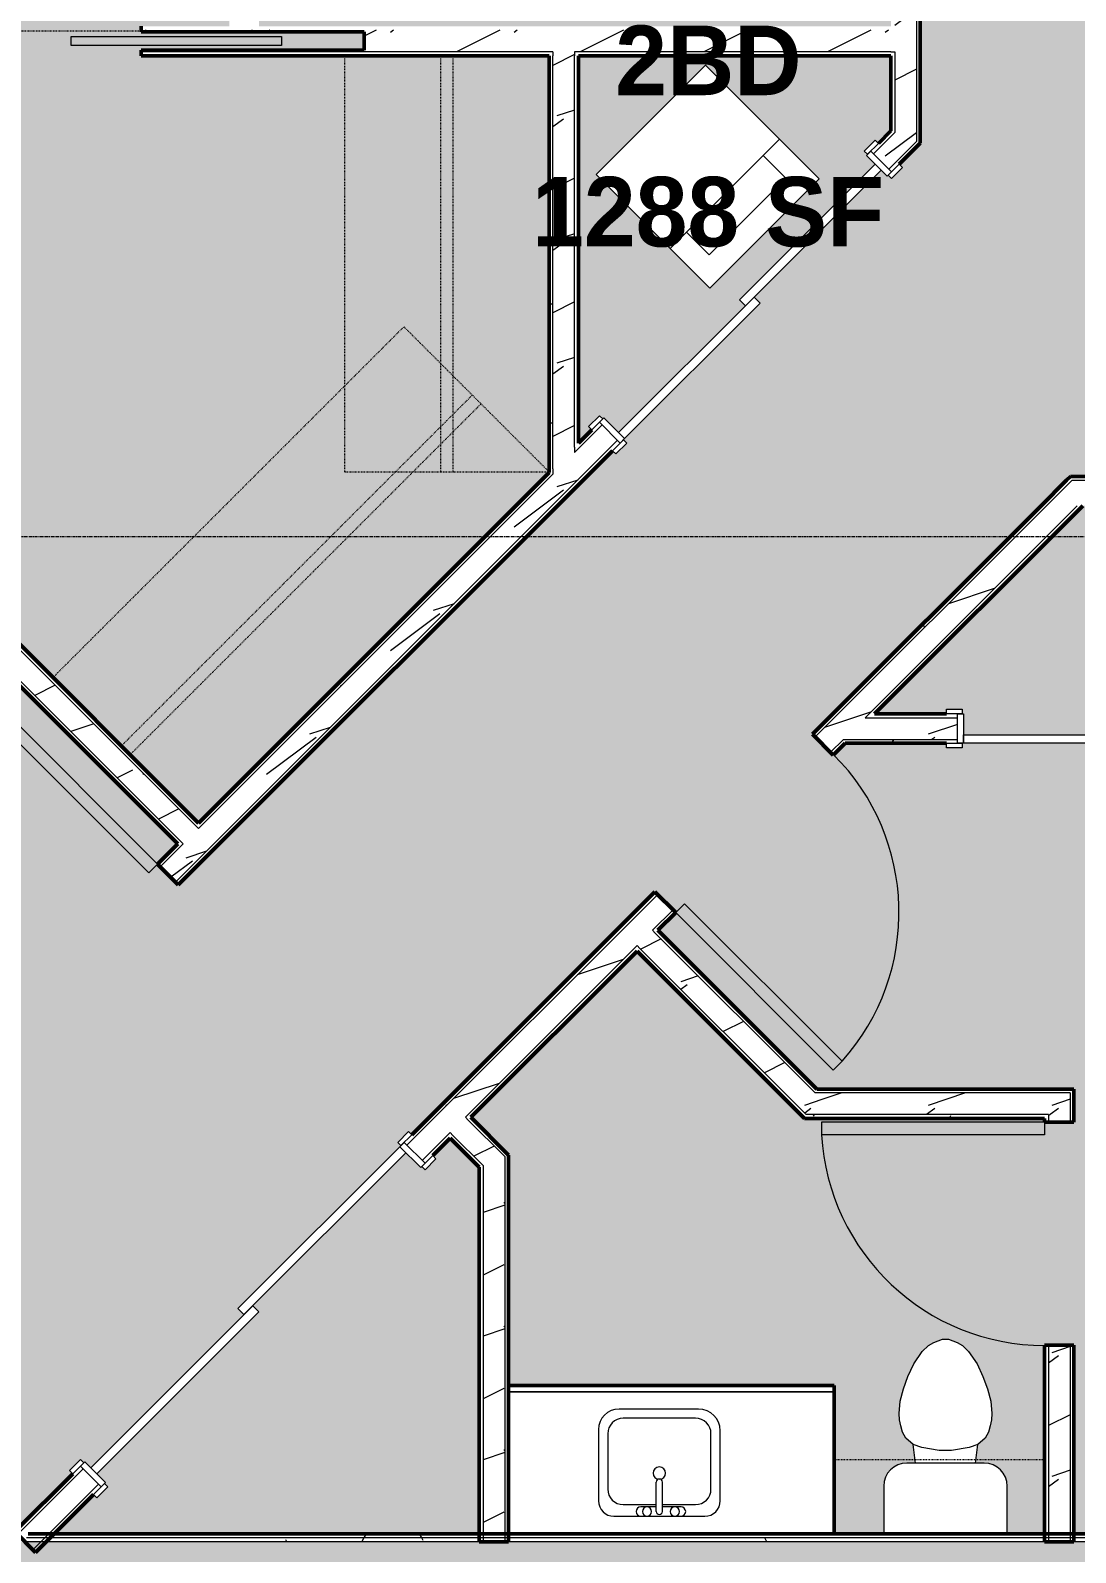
# Model space of a CAD drawing. Header units: inches. Extents: x -4292 to -464, y 9706 to 12474.
# Drawn here: x -2436.1 to -2267.2, y 11683 to 11929 of the extents above; entities that cross this region are included whole.
import ezdxf

# ---------------------------------------------------------------- set-up
doc = ezdxf.new("R2010")
doc.units = ezdxf.units.IN
doc.header["$MEASUREMENT"] = 0
doc.linetypes.add('Dash', pattern=[0.25, 0.125, -0.125])
doc.linetypes.add('Grid Line 1_2_', pattern=[0.875, 0.5, -0.125, 0.125, -0.125])
for name, color, linetype, lineweight in [('A-AREA-IDEN', 2, 'Continuous', 9), ('A-AREA-PATT-4', 254, 'Continuous', 9), ('A-DOOR-1', 7, 'Continuous', 9), ('A-DOOR-2', 90, 'Continuous', 20), ('A-DOOR-FRAM-1', 90, 'Continuous', 20), ('A-WALL', 113, 'Continuous', 13), ('A-WALL-2', 250, 'Continuous', 50), ('A-WALL-3', 50, 'Continuous', 13), ('A-WALL-PATT-1', 7, 'Continuous', 9), ('A-WALL-PATT-2', 8, 'Continuous', 9), ('A-WALL-PATT-5', 111, 'Continuous', 9), ('I-FURN-HDLN-1', 7, 'Dash', 9), ('I-WALL-1', 2, 'Continuous', 50), ('P-SANR-FIXT-1', 7, 'Continuous', 9), ('Q-CASE-1', 250, 'Continuous', 50), ('Q-CASE-2', 7, 'Continuous', 9), ('Q-CASE-HDLN-1', 7, 'Dash', 9), ('S-GRID-1', 1, 'Grid Line 1_2_', 9)]:
    doc.layers.add(name, color=color, linetype=linetype, lineweight=lineweight)
doc.styles.add('Century Gothic_B', font='GOTHICB.TTF', dxfattribs={"height": 11.25})
pattern_1 = [(0, (0, 0), (38.4, 9.6), [1.584, -27.216, 1.584, -27.216, -153.6]), (0, (0, 0), (38.4, 9.6), [-57.6, 1.584, -56.016, 1.584, -27.216, -67.2]), (0, (0, 0), (38.4, 9.6), [-144, 1.584, -17.616, 1.584, -46.416]), (120, (14.4, 4.8), (-27.513844, 28.4553755), [1.584, -27.216, 1.584, -27.216, -153.6]), (120, (14.4, 4.8), (-27.513844, 28.4553755), [-57.6, 1.584, -56.016, 1.584, -27.216, -67.2]), (120, (14.4, 4.8), (-27.513844, 28.4553755), [-144, 1.584, -17.616, 1.584, -46.416]), (240, (19.2, 24), (-10.886156, -38.0553755), [1.584, -27.216, 1.584, -27.216, -153.6]), (240, (19.2, 24), (-10.886156, -38.0553755), [-57.6, 1.584, -56.016, 1.584, -27.216, -67.2]), (240, (19.2, 24), (-10.886156, -38.0553755), [-144, 1.584, -17.616, 1.584, -46.416])]
pattern_2 = [(216.87, (7.997, 19.992), (59.9755286, 39.9843071), [9.996, -89.964]), (206.565, (19.992, 13.994), (-19.991807, -19.992219), [22.352, -22.352]), (198.435, (19.992, 3.998), (-39.983821, -19.991955), [12.644, -50.576])]

msp = doc.modelspace()

# ---------------------------------------------------------------- hatches: boundary and pattern name
at = {"layer": 'A-AREA-PATT-4'}
h = msp.add_hatch(color=256, dxfattribs=at)
h.paths.add_polyline_path([(-2499.67, 11786.75), (-2479.67, 11786.75), (-2479.67, 11785), (-2499.67, 11785)], flags=0)
h.paths.add_polyline_path([(-2476.2, 11724.29), (-2450.74, 11749.74), (-2449.51, 11748.51), (-2474.96, 11723.05)], flags=0)
h.paths.add_polyline_path([(-2301.42, 11685.99), (-2298.22, 11685.99), (-2298.22, 11693.72), (-2298.1, 11694.68), (-2297.72, 11695.58), (-2297.13, 11696.35), (-2296.36, 11696.94), (-2295.46, 11697.31), (-2294.5, 11697.44), (-2293.11, 11697.44), (-2293.46, 11700.47), (-2294.65, 11701.47), (-2295.21, 11702.47), (-2295.57, 11703.98), (-2295.66, 11704.47), (-2295.75, 11705.47), (-2295.57, 11707.46), (-2295.03, 11709.47), (-2294.31, 11711.47), (-2293.37, 11713.47), (-2291.99, 11715.47), (-2290.86, 11716.54), (-2290.12, 11716.97), (-2288.75, 11717.47), (-2287.75, 11717.47), (-2286.37, 11716.97), (-2285.51, 11716.47), (-2284.51, 11715.47), (-2283.12, 11713.47), (-2282.19, 11711.47), (-2281.46, 11709.47), (-2280.92, 11707.46), (-2280.75, 11705.47), (-2280.92, 11703.98), (-2281.01, 11703.47), (-2281.28, 11702.47), (-2281.85, 11701.47), (-2283.04, 11700.47), (-2283.38, 11697.44), (-2282, 11697.44), (-2281.03, 11697.31), (-2280.13, 11696.94), (-2279.36, 11696.35), (-2278.77, 11695.58), (-2278.4, 11694.68), (-2278.27, 11693.72), (-2278.27, 11685.99), (-2272.25, 11685.99), (-2272.25, 11716.54), (-2267.5, 11716.54), (-2267.5, 11685.99), (-2076.8, 11685.99), (-2076.8, 11813.8), (-2133.07, 11813.8), (-2133.07, 11813.05), (-2135.57, 11813.05), (-2135.57, 11813.8), (-2172.82, 11813.8), (-2172.82, 11815.18), (-2207.82, 11815.18), (-2207.82, 11813.8), (-2208.07, 11813.8), (-2208.07, 11813.05), (-2213.07, 11813.05), (-2213.07, 11813.8), (-2213.32, 11813.8), (-2213.32, 11815.18), (-2248.32, 11815.18), (-2248.32, 11813.8), (-2285.57, 11813.8), (-2285.57, 11813.05), (-2288.07, 11813.05), (-2288.07, 11813.8), (-2304.48, 11813.8), (-2306.38, 11811.91), (-2309.73, 11815.27), (-2268.05, 11856.95), (-2243.53, 11856.95), (-2243.53, 11880.95), (-2238.78, 11880.95), (-2238.78, 11888.95), (-2203.03, 11888.95), (-2203.03, 11880.95), (-2076.8, 11880.95), (-2076.8, 12009.58), (-2075.11, 12009.58), (-2075.11, 12010.89), (-2072.36, 12010.89), (-2072.36, 12013.17), (-2075.11, 12013.17), (-2075.11, 12111.59), (-2177.12, 12111.59), (-2177.12, 12109.71), (-2292.32, 12109.71), (-2292.32, 11971.33), (-2297.07, 11971.33), (-2297.07, 12109.71), (-2399.2, 12109.71), (-2399.2, 11974.96), (-2403.95, 11974.96), (-2403.95, 12109.71), (-2514.1, 12109.71), (-2514.1, 12077.19), (-2526.14, 12077.19), (-2526.14, 12076.46), (-2519.95, 12076.46), (-2519.95, 12042.99), (-2439.95, 12042.99), (-2439.95, 11964.99), (-2519.95, 11964.99), (-2519.95, 11929.7), (-2452.2, 11929.7), (-2452.2, 11924.95), (-2455.2, 11924.95), (-2455.2, 11888.26), (-2456.07, 11888.26), (-2456.07, 11924.26), (-2459.07, 11924.26), (-2459.07, 11888.26), (-2459.95, 11888.26), (-2459.95, 11894.95), (-2495.95, 11894.95), (-2495.95, 11829.13), (-2519.95, 11829.13), (-2519.95, 11821.1), (-2512.52, 11821.1), (-2511.56, 11820.98), (-2510.66, 11820.6), (-2509.89, 11820.01), (-2509.3, 11819.24), (-2508.92, 11818.34), (-2508.8, 11817.3), (-2508.8, 11815.99), (-2505.77, 11816.34), (-2504.77, 11817.53), (-2503.77, 11818.1), (-2502.26, 11818.45), (-2501.22, 11818.59), (-2500.77, 11818.63), (-2498.75, 11818.45), (-2496.77, 11817.92), (-2494.21, 11816.92), (-2492.77, 11816.25), (-2490.77, 11814.87), (-2489.77, 11813.87), (-2489.27, 11813), (-2488.77, 11811.63), (-2488.77, 11810.63), (-2489.27, 11809.25), (-2489.77, 11808.39), (-2490.77, 11807.39), (-2492.77, 11806), (-2494.87, 11805.03), (-2496.77, 11804.34), (-2498.78, 11803.8), (-2500.77, 11803.63), (-2502.26, 11803.8), (-2502.77, 11803.89), (-2503.77, 11804.16), (-2504.77, 11804.73), (-2505.77, 11805.92), (-2508.8, 11806.27), (-2508.8, 11804.88), (-2508.92, 11803.91), (-2509.39, 11802.89), (-2509.89, 11802.24), (-2510.66, 11801.65), (-2511.56, 11801.28), (-2512.53, 11801.15), (-2519.95, 11801.15), (-2519.95, 11795.13), (-2499.67, 11795.13), (-2499.67, 11786.75), (-2501.42, 11786.75), (-2501.42, 11786.13), (-2503.42, 11786.13), (-2503.42, 11786.75), (-2504.54, 11786.75), (-2504.54, 11788.75), (-2504.42, 11788.75), (-2504.42, 11790.38), (-2519.95, 11790.38), (-2519.95, 11740.59), (-2504.42, 11740.61), (-2504.42, 11744.75), (-2504.54, 11744.75), (-2504.54, 11746.75), (-2503.42, 11746.75), (-2503.42, 11747.38), (-2501.42, 11747.38), (-2501.42, 11746.75), (-2499.67, 11746.75), (-2499.67, 11740.59), (-2491.09, 11740.59), (-2480.18, 11729.68), (-2441.03, 11768.83), (-2437.67, 11765.47), (-2477.53, 11725.61), (-2476.2, 11724.29), (-2477.57, 11722.92), (-2477.13, 11722.48), (-2477.17, 11722.43), (-2452.6, 11697.86), (-2452.56, 11697.9), (-2452.11, 11697.46), (-2450.74, 11698.83), (-2449.33, 11697.42), (-2448.62, 11698.13), (-2437.75, 11687.25), (-2429.27, 11695.74), (-2429.8, 11696.27), (-2428.03, 11698.04), (-2427.5, 11697.51), (-2427.32, 11697.68), (-2426.35, 11696.71), (-2401.6, 11721.46), (-2402.57, 11722.43), (-2376.23, 11748.77), (-2376.76, 11749.3), (-2375, 11751.07), (-2374.47, 11750.54), (-2335.19, 11789.82), (-2331.83, 11786.46), (-2334.71, 11783.58), (-2309.05, 11757.91), (-2267.5, 11757.91), (-2267.5, 11752.54), (-2272.25, 11752.54), (-2272.25, 11753.16), (-2311.02, 11753.16), (-2338.07, 11780.22), (-2364.94, 11753.35), (-2358.84, 11747.24), (-2358.84, 11709.99), (-2306.25, 11709.99), (-2306.25, 11685.99), (-2301.7, 11685.99)], flags=0)
h.paths.add_polyline_path([(-2363.59, 11685.99), (-2363.59, 11745.28), (-2368.3, 11749.99), (-2371.11, 11747.18), (-2370.58, 11746.65), (-2372.34, 11744.88), (-2372.87, 11745.41), (-2373.05, 11745.24), (-2375.44, 11747.62), (-2400.19, 11722.87), (-2399.21, 11721.9), (-2425.38, 11695.74), (-2423.96, 11694.33), (-2424.14, 11694.15), (-2423.61, 11693.62), (-2425.38, 11691.85), (-2425.91, 11692.38), (-2432.3, 11685.99), (-2395.3, 11685.99)], flags=0)
h.paths.add_polyline_path([(-2202.86, 11686.25), (-2202.86, 11766.25), (-2124.86, 11766.25), (-2124.86, 11686.25), (-2126.63, 11686.25)], flags=0)
h.paths.add_polyline_path([(-2223.79, 11686.75), (-2223.79, 11704.75), (-2205.79, 11704.75), (-2205.79, 11686.75)], flags=0)
h.paths.add_polyline_path([(-2121.86, 11686.75), (-2121.86, 11704.75), (-2103.86, 11704.75), (-2103.86, 11686.75)], flags=0)
h.paths.add_polyline_path([(-2492.33, 11746.75), (-2499.67, 11746.75), (-2499.67, 11748.5), (-2479.67, 11748.5), (-2479.67, 11746.75), (-2481.06, 11746.75)], flags=0)
h.paths.add_polyline_path([(-2412.22, 11790.92), (-2415.58, 11794.28), (-2412.31, 11797.55), (-2459.95, 11845.19), (-2459.95, 11854.26), (-2455.2, 11854.26), (-2455.2, 11847.16), (-2408.95, 11800.91), (-2352.3, 11857.56), (-2352.3, 11924.95), (-2418.2, 11924.95), (-2418.2, 11925.83), (-2382.2, 11925.83), (-2382.2, 11928.83), (-2418.2, 11928.83), (-2418.2, 11929.7), (-2403.95, 11929.7), (-2403.95, 11938.96), (-2399.2, 11938.96), (-2399.2, 11929.7), (-2297.07, 11929.7), (-2297.07, 11935.33), (-2292.32, 11935.29), (-2292.32, 11910.82), (-2295.72, 11907.42), (-2295.19, 11906.89), (-2296.96, 11905.12), (-2297.49, 11905.65), (-2297.67, 11905.47), (-2298.64, 11906.45), (-2319.14, 11885.94), (-2318.17, 11884.97), (-2340.27, 11862.87), (-2339.74, 11862.34), (-2341.51, 11860.57), (-2342.04, 11861.1), (-2411.78, 11791.37)], flags=0)
h.paths.add_polyline_path([(-2250.32, 11815.18), (-2250.32, 11816.55), (-2213.32, 11816.55), (-2213.32, 11818.55), (-2213.07, 11818.55), (-2213.07, 11819.3), (-2208.07, 11819.3), (-2208.07, 11818.55), (-2207.82, 11818.55), (-2207.82, 11816.55), (-2170.82, 11816.55), (-2170.82, 11815.18), (-2135.82, 11815.18), (-2135.82, 11818.55), (-2135.57, 11818.55), (-2135.57, 11819.3), (-2133.07, 11819.3), (-2133.07, 11818.55), (-2108.72, 11818.55), (-2108.72, 11820.55), (-2103.97, 11820.55), (-2103.97, 11818.55), (-2076.17, 11818.55), (-2076.17, 11817.58), (-2072.92, 11817.58), (-2072.92, 11855.6), (-2076.17, 11855.6), (-2076.17, 11852.2), (-2103.97, 11852.2), (-2103.97, 11850.55), (-2108.72, 11850.55), (-2108.72, 11852.2), (-2266.08, 11852.2), (-2299.73, 11818.55), (-2288.07, 11818.55), (-2288.07, 11819.3), (-2285.57, 11819.3), (-2285.57, 11818.55), (-2285.32, 11818.55), (-2285.32, 11815.18)], flags=0)
h.paths.add_polyline_path([(-2101.05, 11822.59), (-2101.05, 11823.6), (-2101.55, 11823.65), (-2101.55, 11824.33), (-2101.05, 11824.33), (-2101.05, 11840.6), (-2101.55, 11840.62), (-2101.55, 11841.08), (-2101.05, 11841.08), (-2101.05, 11850.59), (-2075.8, 11850.59), (-2075.8, 11822.59), (-2076.8, 11822.59)], flags=0)
h.paths.add_polyline_path([(-2203.03, 11856.95), (-2203.03, 11858.95), (-2238.78, 11858.95), (-2238.78, 11856.95), (-2236.89, 11856.95)], flags=0)
h.paths.add_polyline_path([(-2347.55, 11862.31), (-2345.4, 11864.46), (-2345.93, 11864.99), (-2344.16, 11866.76), (-2343.63, 11866.23), (-2343.45, 11866.41), (-2341.07, 11864.02), (-2320.56, 11884.53), (-2321.53, 11885.5), (-2299.61, 11907.42), (-2301.03, 11908.83), (-2300.85, 11909.01), (-2301.38, 11909.54), (-2299.61, 11911.31), (-2299.08, 11910.78), (-2297.07, 11912.78), (-2297.07, 11924.95), (-2347.55, 11924.95), (-2347.55, 11862.34)], flags=0)
h.paths.add_polyline_path([(-2326.32, 11887.36), (-2344.7, 11905.75), (-2327.02, 11923.43), (-2308.64, 11905.04), (-2321.53, 11892.15)], flags=0)
h.paths.add_polyline_path([(-2168.53, 11926.08), (-2168.53, 11926.33), (-2171.16, 11926.33), (-2171.18, 11926.58), (-2172.11, 11926.6), (-2172.19, 11926.64), (-2172.25, 11926.78), (-2172.25, 11928.95), (-2250.33, 11928.95), (-2250.33, 11964.95), (-2232.94, 11964.95), (-2232.94, 11973.73), (-2216.44, 11973.73), (-2216.44, 11964.95), (-2204.94, 11964.95), (-2204.94, 11973.73), (-2188.44, 11973.73), (-2188.44, 11964.95), (-2173.72, 11964.95), (-2173.72, 11973.73), (-2157.22, 11973.73), (-2157.22, 11964.95), (-2145.72, 11964.95), (-2145.72, 11973.73), (-2129.22, 11973.73), (-2129.22, 11964.95), (-2112.8, 11964.95), (-2112.8, 11928.95), (-2148.25, 11928.95), (-2148.25, 11926.78), (-2148.45, 11926.58), (-2149.34, 11926.58), (-2149.34, 11926.33), (-2153.11, 11926.33), (-2153.11, 11926.08), (-2155.01, 11926.08), (-2155.01, 11926.33), (-2164.4, 11926.33), (-2164.4, 11926.08), (-2164.99, 11926.08), (-2164.99, 11926.33), (-2165.58, 11926.33), (-2165.62, 11926.08), (-2166.17, 11926.08), (-2166.17, 11926.33), (-2166.76, 11926.33), (-2166.76, 11926.08), (-2167.35, 11926.08), (-2167.35, 11926.33), (-2167.94, 11926.33), (-2167.94, 11926.08)], flags=0)
h.paths.add_polyline_path([(-2518.41, 11944.06), (-2519.45, 11944.06), (-2519.45, 11962.06), (-2501.45, 11962.06), (-2501.45, 11944.06), (-2512.53, 11944.06)], flags=0)
h.paths.add_polyline_path([(-2126.63, 12008.31), (-2207.36, 12008.31), (-2207.36, 12043.31), (-2201.36, 12043.31), (-2201.36, 12044.31), (-2129.36, 12044.31), (-2129.36, 12043.31), (-2123.36, 12043.31), (-2123.36, 12008.31)], flags=0)
h.paths.add_polyline_path([(-2501.45, 12045.99), (-2519.45, 12045.99), (-2519.45, 12063.99), (-2501.45, 12063.99)], flags=0)
h.paths.add_polyline_path([(-2217.36, 12047.64), (-2252.36, 12047.64), (-2252.36, 12095.64), (-2217.36, 12095.64), (-2217.36, 12089.64), (-2216.36, 12089.64), (-2216.36, 12053.64), (-2217.36, 12053.64)], flags=0)
h.paths.add_polyline_path([(-2078.36, 12047.64), (-2113.36, 12047.64), (-2113.36, 12053.64), (-2114.36, 12053.64), (-2114.36, 12089.64), (-2113.36, 12089.64), (-2113.36, 12095.64), (-2078.36, 12095.64), (-2078.36, 12052.54)], flags=0)
h.paths.add_polyline_path([(-2187.53, 12092.56), (-2204.87, 12092.59), (-2204.87, 12108.71), (-2132.87, 12108.71), (-2132.87, 12092.59), (-2150.87, 12092.59), (-2150.87, 12096.59), (-2186.87, 12096.59), (-2186.87, 12092.59), (-2187.53, 12092.59)], flags=0)
at = {"layer": 'A-WALL-PATT-1'}
h = msp.add_hatch(dxfattribs=at)
h.set_pattern_fill('FP_1', color=256, style=0, pattern_type=2)
h.set_pattern_definition(pattern_1)
h.paths.add_polyline_path([(-2297.07, 11912.78), (-2296.45, 11913.41), (-2296.45, 11925.58), (-2297.07, 11925.58), (-2297.07, 11913.41)], flags=0)
h.paths.add_polyline_path([(-2297.07, 11929.08), (-2296.45, 11929.08), (-2296.45, 11935.33), (-2297.07, 11935.33), (-2297.07, 11929.7)], flags=0)
h.paths.add_polyline_path([(-2296.45, 11971.33), (-2296.45, 12110.34), (-2297.07, 12110.34), (-2297.07, 11971.33)], flags=0)
h = msp.add_hatch(dxfattribs=at)
h.set_pattern_fill('FP_1', color=256, style=0, pattern_type=2)
h.set_pattern_definition(pattern_1)
h.paths.add_polyline_path([(-2292.95, 11911.08), (-2292.32, 11911.7), (-2292.32, 11935.33), (-2292.95, 11935.33), (-2292.95, 11911.7)], flags=0)
h.paths.add_polyline_path([(-2292.32, 11971.33), (-2292.32, 12110.34), (-2292.95, 12110.34), (-2292.95, 11971.33)], flags=0)
h = msp.add_hatch(dxfattribs=at)
h.set_pattern_fill('FP_1', color=256, style=0, pattern_type=2)
h.set_pattern_definition(pattern_1)
h.paths.add_polyline_path([(-2347.15, 11924.95), (-2297.07, 11924.95), (-2297.07, 11925.58), (-2348.17, 11925.58), (-2348.17, 11924.95), (-2347.55, 11924.95)], flags=0)
h.paths.add_polyline_path([(-2351.67, 11924.95), (-2351.67, 11925.58), (-2418.2, 11925.58), (-2418.2, 11924.95), (-2352.3, 11924.95)], flags=0)
h.paths.add_polyline_path([(-2459.32, 11924.95), (-2459.32, 11925.58), (-2519.95, 11925.57), (-2519.95, 11924.95), (-2459.95, 11924.95)], flags=0)
h.paths.add_polyline_path([(-2455.82, 11924.95), (-2452.2, 11924.95), (-2452.2, 11925.58), (-2455.82, 11925.58)], flags=0)
h = msp.add_hatch(dxfattribs=at)
h.set_pattern_fill('FP_1', color=256, style=0, pattern_type=2)
h.set_pattern_definition(pattern_1)
h.paths.add_polyline_path([(-2352.3, 11857.56), (-2351.67, 11858.18), (-2351.67, 11924.95), (-2352.3, 11924.95), (-2352.3, 11858.18)], flags=0)
h = msp.add_hatch(dxfattribs=at)
h.set_pattern_fill('FP_1', color=256, style=0, pattern_type=2)
h.set_pattern_definition(pattern_1)
h.paths.add_polyline_path([(-2480.62, 11728.35), (-2440.59, 11768.38), (-2441.03, 11768.83), (-2481.06, 11728.8)], flags=0)
h.paths.add_polyline_path([(-2415.13, 11793.84), (-2411.42, 11797.55), (-2411.86, 11797.99), (-2415.58, 11794.28)], flags=0)
h.paths.add_polyline_path([(-2408.95, 11800.03), (-2351.67, 11857.3), (-2351.67, 11858.18), (-2409.39, 11800.47)], flags=0)
h.paths.add_polyline_path([(-2348.17, 11860.8), (-2343.72, 11865.26), (-2344.16, 11865.7), (-2348.17, 11861.68), (-2348.17, 11861.09)], flags=0)
h.paths.add_polyline_path([(-2299.88, 11909.1), (-2296.45, 11912.53), (-2296.45, 11913.41), (-2300.32, 11909.54)], flags=0)
h = msp.add_hatch(dxfattribs=at)
h.set_pattern_fill('FP_1', color=256, style=0, pattern_type=2)
h.set_pattern_definition(pattern_1)
h.paths.add_polyline_path([(-2268.68, 11856.33), (-2242.9, 11856.33), (-2242.9, 11856.95), (-2268.05, 11856.95)], flags=0)
h.paths.add_polyline_path([(-2108.1, 11856.33), (-2076.17, 11856.33), (-2076.17, 11856.95), (-2239.4, 11856.95), (-2239.4, 11856.33), (-2126.63, 11856.33)], flags=0)
h = msp.add_hatch(dxfattribs=at)
h.set_pattern_fill('FP_1', color=256, style=0, pattern_type=2)
h.set_pattern_definition(pattern_1)
h.paths.add_polyline_path([(-2438.19, 11685.93), (-2438.19, 11685.99), (-2438.25, 11685.99)], flags=0)
h.paths.add_polyline_path([(-2437.31, 11686.81), (-2427.59, 11696.53), (-2428.03, 11696.98), (-2437.71, 11687.22), (-2437.37, 11686.87)], flags=0)
h.paths.add_polyline_path([(-2375.26, 11748.86), (-2334.75, 11789.37), (-2335.19, 11789.82), (-2375.7, 11749.3)], flags=0)
h.paths.add_polyline_path([(-2309.29, 11814.83), (-2267.79, 11856.33), (-2268.68, 11856.33), (-2309.73, 11815.27)], flags=0)
h = msp.add_hatch(dxfattribs=at)
h.set_pattern_fill('FP_1', color=256, style=0, pattern_type=2)
h.set_pattern_definition(pattern_1)
h.paths.add_polyline_path([(-2412.31, 11797.55), (-2411.86, 11797.99), (-2459.95, 11846.08), (-2459.95, 11845.19), (-2412.66, 11797.91)], flags=0)
h = msp.add_hatch(dxfattribs=at)
h.set_pattern_fill('FP_1', color=256, style=0, pattern_type=2)
h.set_pattern_definition(pattern_1)
h.paths.add_polyline_path([(-2300.34, 11817.93), (-2286.32, 11817.93), (-2286.32, 11818.55), (-2299.73, 11818.55), (-2300.36, 11817.93)], flags=0)
h.paths.add_polyline_path([(-2208.82, 11817.93), (-2208.82, 11818.55), (-2212.32, 11818.55), (-2212.32, 11817.93), (-2210.57, 11817.93)], flags=0)
h.paths.add_polyline_path([(-2101.05, 11817.93), (-2076.17, 11817.93), (-2076.17, 11818.55), (-2104.6, 11818.55), (-2104.6, 11817.93)], flags=0)
h.paths.add_polyline_path([(-2108.1, 11817.93), (-2108.1, 11818.55), (-2134.82, 11818.55), (-2134.82, 11817.93), (-2126.63, 11817.93)], flags=0)
h = msp.add_hatch(dxfattribs=at)
h.set_pattern_fill('FP_1', color=256, style=0, pattern_type=2)
h.set_pattern_definition(pattern_1)
h.paths.add_polyline_path([(-2304.48, 11813.8), (-2286.32, 11813.8), (-2286.32, 11814.43), (-2303.86, 11814.43)], flags=0)
h.paths.add_polyline_path([(-2208.82, 11813.8), (-2208.82, 11814.43), (-2212.32, 11814.43), (-2212.32, 11813.8), (-2210.57, 11813.8)], flags=0)
h.paths.add_polyline_path([(-2101.05, 11813.8), (-2076.8, 11813.8), (-2076.8, 11814.43), (-2134.82, 11814.43), (-2134.82, 11813.8), (-2104.6, 11813.8)], flags=0)
h = msp.add_hatch(dxfattribs=at)
h.set_pattern_fill('FP_1', color=256, style=0, pattern_type=2)
h.set_pattern_definition(pattern_1)
h.paths.add_polyline_path([(-2310.13, 11753.16), (-2271.62, 11753.16), (-2271.62, 11753.79), (-2310.76, 11753.79), (-2310.32, 11753.35)], flags=0)
at = {"layer": 'A-WALL-PATT-2'}
h = msp.add_hatch(dxfattribs=at)
h.set_pattern_fill('FP_2', color=256, style=0, pattern_type=2)
h.set_pattern_definition(pattern_2)
h.paths.add_polyline_path([(-2296.45, 11912.53), (-2292.95, 11916.03), (-2292.95, 11935.33), (-2296.45, 11935.33), (-2296.45, 11912.78)], flags=0)
h.paths.add_polyline_path([(-2292.95, 11971.33), (-2292.95, 12110.34), (-2296.45, 12110.34), (-2296.45, 11971.33)], flags=0)
h = msp.add_hatch(dxfattribs=at)
h.set_pattern_fill('FP_2', color=256, style=0, pattern_type=2)
h.set_pattern_definition(pattern_2)
h.paths.add_polyline_path([(-2296.45, 11925.58), (-2296.45, 11929.08), (-2418.2, 11929.08), (-2418.2, 11928.83), (-2382.2, 11928.83), (-2382.2, 11925.83), (-2418.2, 11925.83), (-2418.2, 11925.58), (-2297.07, 11925.58)], flags=0)
h.paths.add_polyline_path([(-2484.97, 11925.58), (-2452.2, 11925.58), (-2452.2, 11929.08), (-2520.57, 11929.08), (-2520.57, 11925.58), (-2498.75, 11925.58)], flags=0)
h = msp.add_hatch(dxfattribs=at)
h.set_pattern_fill('FP_2', color=256, style=0, pattern_type=2)
h.set_pattern_definition(pattern_2)
h.paths.add_polyline_path([(-2351.67, 11857.3), (-2348.17, 11860.8), (-2348.17, 11925.58), (-2351.67, 11925.58), (-2351.67, 11857.56)], flags=0)
h = msp.add_hatch(dxfattribs=at)
h.set_pattern_fill('FP_2', color=256, style=0, pattern_type=2)
h.set_pattern_definition(pattern_2)
h.paths.add_polyline_path([(-2478.15, 11725.88), (-2438.12, 11765.91), (-2440.59, 11768.38), (-2480.62, 11728.35)], flags=0)
h.paths.add_polyline_path([(-2412.66, 11791.37), (-2341.24, 11862.78), (-2343.72, 11865.26), (-2415.13, 11793.84)], flags=0)
h.paths.add_polyline_path([(-2297.4, 11906.62), (-2292.95, 11911.08), (-2292.95, 11916.03), (-2299.88, 11909.1), (-2297.46, 11906.68)], flags=0)
h = msp.add_hatch(dxfattribs=at)
h.set_pattern_fill('FP_2', color=256, style=0, pattern_type=2)
h.set_pattern_definition(pattern_2)
h.paths.add_polyline_path([(-2271.29, 11852.83), (-2076.17, 11852.83), (-2076.17, 11856.33), (-2267.79, 11856.33)], flags=0)
h = msp.add_hatch(dxfattribs=at)
h.set_pattern_fill('FP_2', color=256, style=0, pattern_type=2)
h.set_pattern_definition(pattern_2)
h.paths.add_polyline_path([(-2437, 11684.74), (-2436.49, 11685.99), (-2437.37, 11685.99), (-2437.75, 11686.37), (-2438.19, 11685.93), (-2437.63, 11685.36)], flags=0)
h.paths.add_polyline_path([(-2436.49, 11685.99), (-2433.18, 11685.99), (-2425.11, 11694.06), (-2427.59, 11696.53), (-2437.31, 11686.81), (-2436.75, 11686.25)], flags=0)
h.paths.add_polyline_path([(-2372.79, 11746.39), (-2332.27, 11786.9), (-2334.75, 11789.37), (-2375.26, 11748.86), (-2372.87, 11746.47)], flags=0)
h.paths.add_polyline_path([(-2306.82, 11812.35), (-2266.36, 11852.83), (-2271.29, 11852.83), (-2309.29, 11814.83), (-2308.89, 11814.43)], flags=0)
h = msp.add_hatch(dxfattribs=at)
h.set_pattern_fill('FP_2', color=256, style=0, pattern_type=2)
h.set_pattern_definition(pattern_2)
h.paths.add_polyline_path([(-2411.42, 11797.55), (-2408.95, 11800.03), (-2459.32, 11850.4), (-2459.32, 11845.45), (-2411.86, 11797.99)], flags=0)
h = msp.add_hatch(dxfattribs=at)
h.set_pattern_fill('FP_2', color=256, style=0, pattern_type=2)
h.set_pattern_definition(pattern_2)
h.paths.add_polyline_path([(-2303.86, 11814.43), (-2286.32, 11814.43), (-2286.32, 11817.93), (-2301.24, 11817.93), (-2304.74, 11814.43)], flags=0)
h.paths.add_polyline_path([(-2208.82, 11814.43), (-2208.82, 11817.93), (-2212.32, 11817.93), (-2212.32, 11814.43)], flags=0)
h.paths.add_polyline_path([(-2101.05, 11814.43), (-2076.17, 11814.43), (-2076.17, 11817.93), (-2134.82, 11817.93), (-2134.82, 11814.43), (-2126.63, 11814.43)], flags=0)
h = msp.add_hatch(dxfattribs=at)
h.set_pattern_fill('FP_2', color=256, style=0, pattern_type=2)
h.set_pattern_definition(pattern_2)
h.paths.add_polyline_path([(-2310.76, 11753.79), (-2305.81, 11753.79), (-2335.6, 11783.58), (-2338.07, 11781.1), (-2328.2, 11771.23)], flags=0)
h = msp.add_hatch(dxfattribs=at)
h.set_pattern_fill('FP_2', color=256, style=0, pattern_type=2)
h.set_pattern_definition(pattern_2)
h.paths.add_polyline_path([(-2299.16, 11753.79), (-2268.12, 11753.79), (-2268.12, 11757.29), (-2309.31, 11757.29), (-2305.81, 11753.79), (-2304.92, 11753.79)], flags=0)
h = msp.add_hatch(dxfattribs=at)
h.set_pattern_fill('FP_2', color=256, style=0, pattern_type=2)
h.set_pattern_definition(pattern_2)
h.paths.add_polyline_path([(-2271.62, 11685.99), (-2268.12, 11685.99), (-2268.12, 11716.54), (-2271.62, 11716.54), (-2271.62, 11699.09)], flags=0)
h.paths.add_polyline_path([(-2268.34, 11752.54), (-2268.12, 11752.54), (-2268.12, 11753.79), (-2271.62, 11753.79), (-2271.62, 11752.54)], flags=0)
h = msp.add_hatch(dxfattribs=at)
h.set_pattern_fill('FP_2', color=256, style=0, pattern_type=2)
h.set_pattern_definition(pattern_2)
h.paths.add_polyline_path([(-2359.46, 11742.04), (-2359.46, 11746.99), (-2365.83, 11753.35), (-2368.3, 11750.87), (-2362.08, 11744.65)], flags=0)
h = msp.add_hatch(dxfattribs=at)
h.set_pattern_fill('FP_2', color=256, style=0, pattern_type=2)
h.set_pattern_definition(pattern_2)
h.paths.add_polyline_path([(-2362.89, 11685.99), (-2359.46, 11685.99), (-2359.46, 11742.04), (-2362.96, 11745.54), (-2362.96, 11685.99)], flags=0)
at = {"layer": 'A-WALL-PATT-5'}
h = msp.add_hatch(dxfattribs=at)
h.set_pattern_fill('FP_66', color=256, style=0, pattern_type=2)
h.set_pattern_definition([(161.57, (0.6, 0.6), (-4.80033747, -0.00041462), [0, -34.152, 3.792, 0]), (18.43, (-0.6, 0.6), (-4.80033747, 0.00041462), [0, -34.152, 3.792, 0]), (108.43, (0.6, 0.6), (2.39913218, -12.00105099), [11.382, -26.562]), (71.57, (-0.6, 0.6), (2.39913218, 12.00105099), [11.382, -26.562])])
h.paths.add_polyline_path([(-2124.86, 11681.24), (-2076.17, 11681.24), (-2076.17, 11684.74), (-2441.95, 11684.74), (-2438.45, 11681.24), (-2126.63, 11681.24)], flags=0)
h = msp.add_hatch(dxfattribs=at)
h.set_pattern_fill('FP_1', color=256, style=0, pattern_type=2)
h.set_pattern_definition(pattern_1)
h.paths.add_polyline_path([(-2124.86, 11684.74), (-2076.17, 11684.74), (-2076.17, 11685.36), (-2436.75, 11685.36), (-2437, 11684.74), (-2126.63, 11684.74)], flags=0)
h = msp.add_hatch(dxfattribs=at)
h.set_pattern_fill('FP_1', color=256, style=0, pattern_type=2)
h.set_pattern_definition(pattern_1)
h.paths.add_polyline_path([(-2124.86, 11685.36), (-2076.17, 11685.36), (-2076.17, 11685.99), (-2436.49, 11685.99), (-2436.75, 11685.36), (-2126.63, 11685.36)], flags=0)

# ---------------------------------------------------------------- linework, layer by layer
at = {"layer": 'A-DOOR-1'}
for p, q in [((-2301.38, 11909.54), (-2299.61, 11911.31)), ((-2299.61, 11911.31), (-2299.08, 11910.78)), ((-2300.85, 11909.01), (-2301.38, 11909.54)), ((-2299.08, 11910.78), (-2300.85, 11909.01)), ((-2297.49, 11905.65), (-2295.72, 11907.42)), ((-2295.19, 11906.89), (-2296.96, 11905.12)), ((-2295.72, 11907.42), (-2295.19, 11906.89)), ((-2296.96, 11905.12), (-2297.49, 11905.65)), ((-2345.93, 11864.99), (-2344.16, 11866.76)), ((-2345.4, 11864.46), (-2345.93, 11864.99)), ((-2343.63, 11866.23), (-2345.4, 11864.46)), ((-2344.16, 11866.76), (-2343.63, 11866.23)), ((-2342.04, 11861.1), (-2340.27, 11862.87)), ((-2339.74, 11862.34), (-2341.51, 11860.57)), ((-2340.27, 11862.87), (-2339.74, 11862.34)), ((-2341.51, 11860.57), (-2342.04, 11861.1)), ((-2288.07, 11819.3), (-2285.57, 11819.3)), ((-2288.07, 11818.55), (-2288.07, 11819.3)), ((-2285.57, 11818.55), (-2288.07, 11818.55)), ((-2285.57, 11819.3), (-2285.57, 11818.55)), ((-2288.07, 11813.8), (-2285.57, 11813.8)), ((-2288.07, 11813.05), (-2288.07, 11813.8)), ((-2285.57, 11813.05), (-2288.07, 11813.05)), ((-2285.57, 11813.8), (-2285.57, 11813.05)), ((-2376.76, 11749.3), (-2375, 11751.07)), ((-2376.23, 11748.77), (-2376.76, 11749.3)), ((-2374.47, 11750.54), (-2376.23, 11748.77)), ((-2375, 11751.07), (-2374.47, 11750.54)), ((-2372.87, 11745.41), (-2371.11, 11747.18)), ((-2370.58, 11746.65), (-2372.34, 11744.88)), ((-2371.11, 11747.18), (-2370.58, 11746.65)), ((-2372.34, 11744.88), (-2372.87, 11745.41)), ((-2429.8, 11696.27), (-2428.03, 11698.04)), ((-2427.5, 11697.51), (-2429.27, 11695.74)), ((-2428.03, 11698.04), (-2427.5, 11697.51)), ((-2429.27, 11695.74), (-2429.8, 11696.27)), ((-2425.91, 11692.38), (-2424.14, 11694.15)), ((-2425.38, 11691.85), (-2425.91, 11692.38)), ((-2423.61, 11693.62), (-2425.38, 11691.85)), ((-2424.14, 11694.15), (-2423.61, 11693.62))]:
    msp.add_line(p, q, dxfattribs=at)
for centre, start, end in [((-2331.83, 11786.46), 318.1789, 45), ((-2272.25, 11752.54), 183.1789, 270)]:
    msp.add_arc(centre, 36.07, start, end, dxfattribs=at)
at = {"layer": 'A-DOOR-2'}
for p, q in [((-2429.53, 11926.58), (-2429.53, 11928.08)), ((-2429.53, 11928.08), (-2395.53, 11928.08)), ((-2395.53, 11926.58), (-2429.53, 11926.58)), ((-2395.53, 11928.08), (-2395.53, 11926.58)), ((-2321.53, 11885.5), (-2299.61, 11907.42)), ((-2298.64, 11906.45), (-2320.56, 11884.53)), ((-2299.61, 11907.42), (-2298.64, 11906.45)), ((-2341.07, 11864.02), (-2319.14, 11885.94)), ((-2318.17, 11884.97), (-2340.09, 11863.05)), ((-2320.56, 11884.53), (-2321.53, 11885.5)), ((-2319.14, 11885.94), (-2318.17, 11884.97)), ((-2340.09, 11863.05), (-2341.07, 11864.02)), ((-2416.99, 11792.87), (-2442.45, 11818.33)), ((-2415.58, 11794.28), (-2441.04, 11819.75)), ((-2285.32, 11815.18), (-2248.32, 11815.18)), ((-2285.32, 11813.8), (-2285.32, 11815.18)), ((-2248.32, 11813.8), (-2285.32, 11813.8)), ((-2415.58, 11794.28), (-2416.99, 11792.87)), ((-2331.83, 11786.46), (-2330.42, 11787.87)), ((-2331.83, 11786.46), (-2306.37, 11760.99)), ((-2330.42, 11787.87), (-2304.95, 11762.41)), ((-2306.37, 11760.99), (-2304.95, 11762.41)), ((-2308.26, 11752.54), (-2308.26, 11750.54)), ((-2272.25, 11752.54), (-2308.26, 11752.54)), ((-2272.25, 11752.54), (-2272.25, 11750.54)), ((-2272.25, 11750.54), (-2308.26, 11750.54)), ((-2402.57, 11722.43), (-2376.41, 11748.6)), ((-2375.44, 11747.62), (-2401.6, 11721.46)), ((-2376.41, 11748.6), (-2375.44, 11747.62)), ((-2426.35, 11696.71), (-2400.19, 11722.87)), ((-2399.21, 11721.9), (-2425.38, 11695.74)), ((-2401.6, 11721.46), (-2402.57, 11722.43)), ((-2400.19, 11722.87), (-2399.21, 11721.9)), ((-2425.38, 11695.74), (-2426.35, 11696.71))]:
    msp.add_line(p, q, dxfattribs=at)
at = {"layer": 'A-DOOR-FRAM-1'}
for p, q in [((-2301.03, 11908.83), (-2300.32, 11909.54)), ((-2297.67, 11905.47), (-2301.03, 11908.83)), ((-2300.32, 11909.54), (-2296.96, 11906.18)), ((-2296.96, 11906.18), (-2297.67, 11905.47)), ((-2344.16, 11865.7), (-2343.45, 11866.41)), ((-2340.8, 11862.34), (-2344.16, 11865.7)), ((-2343.45, 11866.41), (-2340.09, 11863.05)), ((-2340.09, 11863.05), (-2340.8, 11862.34)), ((-2286.32, 11818.55), (-2285.32, 11818.55)), ((-2286.32, 11813.8), (-2286.32, 11818.55)), ((-2285.32, 11818.55), (-2285.32, 11813.8)), ((-2285.32, 11813.8), (-2286.32, 11813.8)), ((-2376.41, 11748.6), (-2375.7, 11749.3)), ((-2375.7, 11749.3), (-2372.34, 11745.94)), ((-2373.05, 11745.24), (-2376.41, 11748.6)), ((-2372.34, 11745.94), (-2373.05, 11745.24)), ((-2428.03, 11696.98), (-2427.32, 11697.68)), ((-2427.32, 11697.68), (-2423.96, 11694.33)), ((-2424.67, 11693.62), (-2428.03, 11696.98)), ((-2423.96, 11694.33), (-2424.67, 11693.62))]:
    msp.add_line(p, q, dxfattribs=at)
at = {"layer": 'A-WALL'}
for p, q in [((-2076.17, 11684.74), (-2437, 11684.74)), ((-2076.17, 11685.36), (-2436.75, 11685.36))]:
    msp.add_line(p, q, dxfattribs=at)
at = {"layer": 'A-WALL-2'}
for p, q in [((-2292.32, 11917.53), (-2292.32, 11935.33)), ((-2418.2, 11929.7), (-2418.2, 11928.83)), ((-2418.2, 11928.83), (-2382.2, 11928.83)), ((-2382.2, 11928.83), (-2382.2, 11925.83)), ((-2382.2, 11925.83), (-2418.2, 11925.83)), ((-2418.2, 11925.83), (-2418.2, 11924.95)), ((-2418.2, 11924.95), (-2352.3, 11924.95)), ((-2352.3, 11924.95), (-2352.3, 11857.56)), ((-2347.55, 11924.95), (-2297.07, 11924.95)), ((-2347.55, 11862.31), (-2347.55, 11924.95)), ((-2297.07, 11924.95), (-2297.07, 11912.78)), ((-2292.32, 11911.7), (-2292.32, 11917.53)), ((-2297.07, 11912.78), (-2299.08, 11910.78)), ((-2292.32, 11910.82), (-2292.32, 11911.7)), ((-2295.72, 11907.42), (-2292.32, 11910.82)), ((-2345.4, 11864.46), (-2347.55, 11862.31)), ((-2412.22, 11790.92), (-2342.04, 11861.1)), ((-2352.3, 11857.56), (-2408.95, 11800.91)), ((-2268.05, 11856.95), (-2268.68, 11856.33)), ((-2243.53, 11856.95), (-2268.05, 11856.95)), ((-2268.68, 11856.33), (-2272.8, 11852.2)), ((-2272.8, 11852.2), (-2309.73, 11815.27)), ((-2299.73, 11818.55), (-2266.08, 11852.2)), ((-2408.95, 11800.91), (-2455.2, 11847.16)), ((-2459.95, 11845.19), (-2412.31, 11797.55)), ((-2288.07, 11818.55), (-2299.73, 11818.55)), ((-2309.73, 11815.27), (-2306.38, 11811.91)), ((-2306.38, 11811.91), (-2304.48, 11813.8)), ((-2304.48, 11813.8), (-2288.07, 11813.8)), ((-2412.31, 11797.55), (-2415.58, 11794.28)), ((-2415.58, 11794.28), (-2412.22, 11790.92)), ((-2335.19, 11789.82), (-2374.47, 11750.54)), ((-2331.83, 11786.46), (-2335.19, 11789.82)), ((-2334.71, 11783.58), (-2331.83, 11786.46)), ((-2309.05, 11757.91), (-2334.71, 11783.58)), ((-2364.94, 11753.35), (-2338.07, 11780.22)), ((-2338.07, 11780.22), (-2311.02, 11753.16)), ((-2267.5, 11757.91), (-2309.05, 11757.91)), ((-2267.5, 11757.29), (-2267.5, 11757.91)), ((-2267.5, 11753.16), (-2267.5, 11757.29)), ((-2358.84, 11747.24), (-2364.94, 11753.35)), ((-2311.02, 11753.16), (-2310.13, 11753.16)), ((-2310.13, 11753.16), (-2304.3, 11753.16)), ((-2304.3, 11753.16), (-2272.25, 11753.16)), ((-2272.25, 11753.16), (-2272.25, 11752.54)), ((-2272.25, 11752.54), (-2267.5, 11752.54)), ((-2267.5, 11752.54), (-2267.5, 11753.16)), ((-2371.11, 11747.18), (-2368.3, 11749.99)), ((-2368.3, 11749.99), (-2363.59, 11745.28)), ((-2358.84, 11746.36), (-2358.84, 11747.24)), ((-2358.84, 11740.53), (-2358.84, 11746.36)), ((-2363.59, 11745.28), (-2363.59, 11684.74)), ((-2358.84, 11684.74), (-2358.84, 11740.53)), ((-2267.5, 11716.54), (-2272.25, 11716.54)), ((-2272.25, 11716.54), (-2272.25, 11684.74)), ((-2267.5, 11684.74), (-2267.5, 11716.54)), ((-2429.27, 11695.74), (-2438.64, 11686.37)), ((-2435.28, 11683.01), (-2425.91, 11692.38)), ((-2438.64, 11686.37), (-2435.28, 11683.01)), ((-2363.59, 11684.74), (-2358.84, 11684.74)), ((-2272.25, 11684.74), (-2267.5, 11684.74))]:
    msp.add_line(p, q, dxfattribs=at)
at = {"layer": 'A-WALL-3'}
for p, q in [((-2292.95, 11935.33), (-2292.95, 11916.91)), ((-2351.67, 11925.58), (-2418.2, 11925.58)), ((-2351.67, 11925.58), (-2351.67, 11924.95)), ((-2351.67, 11858.18), (-2351.67, 11924.95)), ((-2297.07, 11925.58), (-2348.17, 11925.58)), ((-2348.17, 11925.58), (-2348.17, 11924.95)), ((-2348.17, 11861.68), (-2348.17, 11924.95)), ((-2297.07, 11925.58), (-2296.45, 11925.58)), ((-2296.45, 11925.58), (-2296.45, 11913.41)), ((-2292.95, 11916.91), (-2292.95, 11916.03)), ((-2292.95, 11916.03), (-2292.95, 11911.08)), ((-2296.45, 11912.53), (-2299.88, 11909.1)), ((-2292.95, 11911.08), (-2297.4, 11906.62)), ((-2296.45, 11913.41), (-2296.45, 11912.53)), ((-2343.72, 11865.26), (-2348.17, 11860.8)), ((-2341.24, 11862.78), (-2412.66, 11791.37)), ((-2348.17, 11861.68), (-2348.17, 11860.8)), ((-2351.67, 11857.3), (-2408.95, 11800.03)), ((-2351.67, 11858.18), (-2351.67, 11857.3)), ((-2271.29, 11852.83), (-2267.79, 11856.33)), ((-2267.79, 11856.33), (-2242.9, 11856.33)), ((-2271.92, 11852.2), (-2309.29, 11814.83)), ((-2266.97, 11852.2), (-2301.24, 11817.93)), ((-2271.92, 11852.2), (-2271.29, 11852.83)), ((-2459.32, 11845.45), (-2411.86, 11797.99)), ((-2455.82, 11846.9), (-2409.39, 11800.47)), ((-2301.24, 11817.93), (-2300.36, 11817.93)), ((-2300.36, 11817.93), (-2286.32, 11817.93)), ((-2304.74, 11814.43), (-2306.82, 11812.35)), ((-2304.74, 11814.43), (-2303.86, 11814.43)), ((-2303.86, 11814.43), (-2286.32, 11814.43)), ((-2409.39, 11800.47), (-2408.95, 11800.03)), ((-2411.86, 11797.99), (-2411.42, 11797.55)), ((-2411.42, 11797.55), (-2415.13, 11793.84)), ((-2334.75, 11789.37), (-2375.26, 11748.86)), ((-2332.27, 11786.9), (-2335.6, 11783.58)), ((-2335.6, 11783.58), (-2335.15, 11783.13)), ((-2309.31, 11757.29), (-2335.15, 11783.13)), ((-2338.07, 11781.1), (-2365.83, 11753.35)), ((-2338.07, 11781.1), (-2337.63, 11780.66)), ((-2310.76, 11753.79), (-2337.63, 11780.66)), ((-2308.42, 11757.29), (-2309.31, 11757.29)), ((-2268.12, 11757.29), (-2308.42, 11757.29)), ((-2268.12, 11757.29), (-2268.12, 11753.79)), ((-2305.81, 11753.79), (-2310.76, 11753.79)), ((-2304.92, 11753.79), (-2305.81, 11753.79)), ((-2271.62, 11753.79), (-2304.92, 11753.79)), ((-2271.62, 11753.79), (-2271.62, 11753.16)), ((-2268.12, 11753.79), (-2268.12, 11753.16)), ((-2365.83, 11753.35), (-2365.38, 11752.9)), ((-2365.38, 11752.9), (-2359.46, 11746.99)), ((-2271.62, 11753.16), (-2271.62, 11752.54)), ((-2268.12, 11753.16), (-2268.12, 11752.54)), ((-2368.3, 11750.87), (-2372.79, 11746.39)), ((-2368.3, 11750.87), (-2367.86, 11750.43)), ((-2367.86, 11750.43), (-2362.96, 11745.54)), ((-2359.46, 11746.99), (-2359.46, 11742.04)), ((-2362.96, 11745.54), (-2362.96, 11744.65)), ((-2362.96, 11744.65), (-2362.96, 11684.74)), ((-2359.46, 11742.04), (-2359.46, 11741.15)), ((-2359.46, 11741.15), (-2359.46, 11684.74)), ((-2271.62, 11716.54), (-2271.62, 11684.74)), ((-2268.12, 11716.54), (-2268.12, 11684.74)), ((-2427.59, 11696.53), (-2438.19, 11685.93)), ((-2425.11, 11694.06), (-2435.72, 11683.45))]:
    msp.add_line(p, q, dxfattribs=at)
at = {"layer": 'I-FURN-HDLN-1'}
msp.add_line((-2452.2, 11928.99), (-2418.2, 11928.99), dxfattribs=at)
at = {"layer": 'I-WALL-1'}
msp.add_line((-2076.17, 11685.99), (-2436.49, 11685.99), dxfattribs=at)
at = {"layer": 'P-SANR-FIXT-1'}
for p, q in [((-2327.02, 11923.43), (-2344.7, 11905.75)), ((-2327.02, 11923.43), (-2308.64, 11905.04)), ((-2332.75, 11893.79), (-2315.07, 11911.47)), ((-2314.05, 11905.15), (-2317.72, 11908.82)), ((-2326.32, 11887.36), (-2344.7, 11905.75)), ((-2326.43, 11892.78), (-2314.05, 11905.15)), ((-2308.64, 11905.04), (-2326.32, 11887.36)), ((-2330.09, 11896.45), (-2326.43, 11892.78)), ((-2290.99, 11716.47), (-2290.12, 11716.97)), ((-2290.12, 11716.97), (-2288.75, 11717.47)), ((-2288.75, 11717.47), (-2287.75, 11717.47)), ((-2287.75, 11717.47), (-2286.37, 11716.97)), ((-2286.37, 11716.97), (-2285.51, 11716.47)), ((-2293.37, 11713.47), (-2291.99, 11715.47)), ((-2291.99, 11715.47), (-2290.99, 11716.47)), ((-2285.51, 11716.47), (-2284.51, 11715.47)), ((-2284.51, 11715.47), (-2283.12, 11713.47)), ((-2294.31, 11711.47), (-2293.37, 11713.47)), ((-2283.12, 11713.47), (-2282.19, 11711.47)), ((-2295.57, 11707.46), (-2295.03, 11709.47)), ((-2295.03, 11709.47), (-2294.31, 11711.47)), ((-2282.19, 11711.47), (-2281.46, 11709.47)), ((-2281.46, 11709.47), (-2280.92, 11707.46)), ((-2295.75, 11705.47), (-2295.57, 11707.46)), ((-2280.92, 11707.46), (-2280.75, 11705.47)), ((-2328.14, 11706.19), (-2341, 11706.19)), ((-2328.14, 11706.19), (-2341, 11706.19)), ((-2328.64, 11704.69), (-2340.32, 11704.69)), ((-2295.66, 11704.47), (-2295.75, 11705.47)), ((-2295.48, 11703.47), (-2295.66, 11704.47)), ((-2280.83, 11704.47), (-2281.01, 11703.47)), ((-2280.75, 11705.47), (-2280.83, 11704.47)), ((-2344.32, 11702.87), (-2344.32, 11691.36)), ((-2344.32, 11702.87), (-2344.32, 11691.36)), ((-2342.82, 11702.19), (-2342.82, 11693.24)), ((-2326.14, 11693.24), (-2326.14, 11702.19)), ((-2324.64, 11691.36), (-2324.64, 11702.69)), ((-2324.64, 11691.36), (-2324.64, 11702.69)), ((-2295.21, 11702.47), (-2295.48, 11703.47)), ((-2294.65, 11701.47), (-2295.21, 11702.47)), ((-2281.28, 11702.47), (-2281.85, 11701.47)), ((-2281.01, 11703.47), (-2281.28, 11702.47)), ((-2293.46, 11700.47), (-2294.65, 11701.47)), ((-2292.08, 11699.97), (-2293.46, 11700.47)), ((-2293.11, 11697.44), (-2293.46, 11700.47)), ((-2289.25, 11699.47), (-2292.08, 11699.97)), ((-2287.25, 11699.47), (-2289.25, 11699.47)), ((-2284.41, 11699.97), (-2287.25, 11699.47)), ((-2283.04, 11700.47), (-2284.41, 11699.97)), ((-2283.38, 11697.44), (-2283.04, 11700.47)), ((-2281.85, 11701.47), (-2283.04, 11700.47)), ((-2282, 11697.44), (-2294.5, 11697.44)), ((-2334.98, 11689.63), (-2334.98, 11694.37)), ((-2333.98, 11689.63), (-2333.98, 11694.37)), ((-2298.22, 11693.72), (-2298.22, 11685.99)), ((-2278.27, 11685.99), (-2278.27, 11693.72)), ((-2340.32, 11690.74), (-2334.98, 11690.74)), ((-2334.98, 11690.36), (-2337.48, 11690.36)), ((-2333.98, 11690.74), (-2328.64, 11690.74)), ((-2330.98, 11690.36), (-2333.98, 11690.36)), ((-2341.82, 11688.86), (-2327.14, 11688.86)), ((-2341.82, 11688.86), (-2327.14, 11688.86)), ((-2337.48, 11688.86), (-2330.98, 11688.86))]:
    msp.add_line(p, q, dxfattribs=at)
for centre, radius, start, end in [((-2341, 11702.87), 3.32, 90, 180), ((-2341, 11702.87), 3.32, 90, 180), ((-2340.32, 11702.19), 2.5, 90, 180), ((-2328.64, 11702.19), 2.5, 0, 90), ((-2328.14, 11702.69), 3.5, 0, 90), ((-2328.14, 11702.69), 3.5, 0, 90), ((-2294.5, 11693.72), 3.73, 90, 180), ((-2282, 11693.72), 3.73, 0, 90), ((-2334.48, 11695.83), 1, 0, 180), ((-2334.48, 11695.83), 1, 180, 0), ((-2334.48, 11694.37), 0.5, 0, 180), ((-2340.32, 11693.24), 2.5, 180, 270), ((-2328.64, 11693.24), 2.5, 270, 0), ((-2341.82, 11691.36), 2.5, 180, 270), ((-2341.82, 11691.36), 2.5, 180, 270), ((-2337.48, 11689.61), 0.75, 90, 270), ((-2336.48, 11689.61), 0.75, 0, 180), ((-2336.48, 11689.61), 0.75, 180, 0), ((-2334.48, 11689.63), 0.5, 180, 0), ((-2331.98, 11689.61), 0.75, 0, 180), ((-2331.98, 11689.61), 0.75, 180, 0), ((-2330.98, 11689.61), 0.75, 270, 90), ((-2327.14, 11691.36), 2.5, 270, 0), ((-2327.14, 11691.36), 2.5, 270, 0)]:
    msp.add_arc(centre, radius, start, end, dxfattribs=at)
at = {"layer": 'Q-CASE-1'}
for p, q in [((-2358.84, 11709.99), (-2306.25, 11709.99)), ((-2306.25, 11709.99), (-2306.25, 11685.99))]:
    msp.add_line(p, q, dxfattribs=at)
at = {"layer": 'Q-CASE-2'}
for p, q in [((-2358.84, 11709.99), (-2306.25, 11709.99)), ((-2306.25, 11709.99), (-2306.25, 11708.99)), ((-2306.25, 11708.99), (-2358.84, 11708.99)), ((-2358.84, 11708.99), (-2306.25, 11708.99)), ((-2306.25, 11708.99), (-2306.25, 11685.99))]:
    msp.add_line(p, q, dxfattribs=at)
at = {"layer": 'Q-CASE-HDLN-1'}
for p, q in [((-2385.3, 11924.95), (-2352.3, 11924.95)), ((-2385.3, 11857.65), (-2385.3, 11924.95)), ((-2369.8, 11857.65), (-2369.8, 11924.95)), ((-2367.8, 11857.65), (-2367.8, 11924.95)), ((-2352.3, 11924.95), (-2352.3, 11857.65)), ((-2432.47, 11824.43), (-2375.76, 11881.14)), ((-2375.76, 11881.14), (-2352.24, 11857.62)), ((-2421.42, 11813.38), (-2364.71, 11870.09)), ((-2420, 11811.96), (-2363.29, 11868.68)), ((-2352.24, 11857.62), (-2408.95, 11800.91)), ((-2352.3, 11857.65), (-2385.3, 11857.65)), ((-2408.95, 11800.91), (-2432.47, 11824.43)), ((-2306.25, 11697.99), (-2306.25, 11685.99)), ((-2272.25, 11697.99), (-2306.25, 11697.99)), ((-2272.25, 11685.99), (-2272.25, 11697.99)), ((-2306.25, 11685.99), (-2272.25, 11685.99))]:
    msp.add_line(p, q, dxfattribs=at)
at = {"layer": 'S-GRID-1'}
msp.add_line((-464.45, 11847.19), (-4232.19, 11847.19), dxfattribs=at)

# ---------------------------------------------------------------- texts
at = {"layer": 'A-AREA-IDEN', "char_height": 11.25, "attachment_point": 1, "style": 'Century Gothic_B'}
for s, insert, width in [('2BD', (-2341.61, 11929.82), 35.9812), ('1288 SF', (-2355.05, 11905.36), 68.5537)]:
    msp.add_mtext(s, dxfattribs=dict(at, insert=insert, width=width))

doc.saveas('drawing.dxf')
